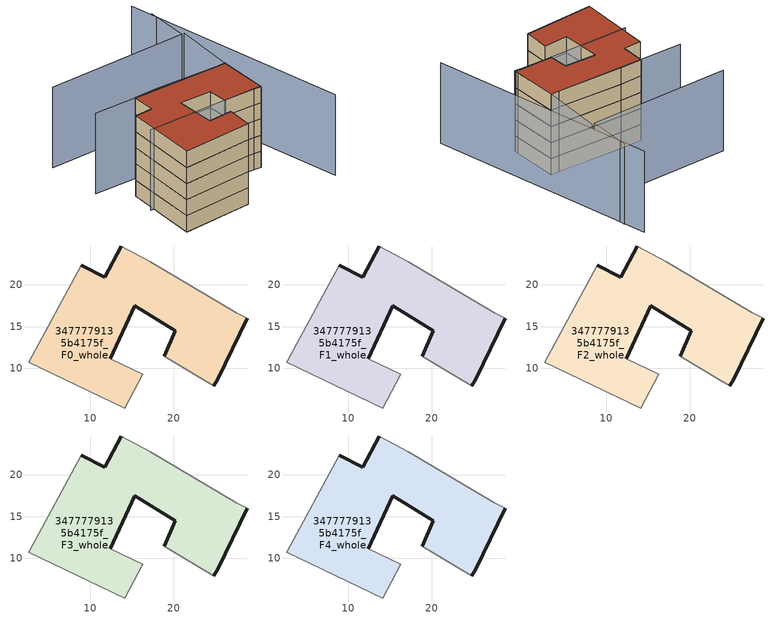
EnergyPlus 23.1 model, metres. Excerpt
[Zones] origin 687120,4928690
3477779135b4175f_F0_whole
 floor ground (EU_floor_Construction): 24.81,7.9 25.27,8.71 28.79,15.99 27.46,16.68 17.19,22.76 13.69,24.67 11.74,20.92 8.93,22.38 2.66,10.75 14.12,5.26 16.29,9.32 12.43,11.14 15.31,17.5 20.18,14.54 18.84,11.46 23.66,8.62 z0
 wall outside (EU_wall_Construction): 8.93,22.38 11.74,20.92 13.69,24.67 / 28.79,15.99 25.27,8.71 24.81,7.9 / 18.84,11.46 20.18,14.54 15.31,17.5 12.43,11.14 z0:3
 wall adiabatic (EU_wall_Construction): 13.69,24.67 17.19,22.76 27.46,16.68 28.79,15.99 / 24.81,7.9 23.66,8.62 18.84,11.46 / 12.43,11.14 16.29,9.32 14.12,5.26 2.66,10.75 8.93,22.38 z0:3
3477779135b4175f_F1_whole
 floor to 3477779135b4175f_F0_whole (EU_floor_Construction): 24.81,7.9 25.26,8.71 28.78,15.99 27.46,16.68 17.19,22.76 13.69,24.67 11.74,20.92 8.92,22.38 2.65,10.75 14.12,5.26 16.28,9.32 12.42,11.14 15.3,17.5 20.17,14.54 18.84,11.46 23.65,8.62 z3
 wall outside (EU_wall_Construction): 8.93,22.38 11.74,20.92 13.69,24.67 / 28.79,15.99 25.27,8.71 24.81,7.9 / 18.84,11.46 20.18,14.54 15.31,17.5 12.43,11.14 z3:6
 wall adiabatic (EU_wall_Construction): 13.69,24.67 17.19,22.76 27.46,16.68 28.79,15.99 / 24.81,7.9 23.66,8.62 18.84,11.46 / 12.43,11.14 16.29,9.32 14.12,5.26 2.66,10.75 8.93,22.38 z3:6
3477779135b4175f_F2_whole
 floor to 3477779135b4175f_F1_whole (EU_floor_Construction): 24.81,7.9 25.26,8.71 28.78,15.99 27.46,16.68 17.19,22.76 13.69,24.67 11.74,20.92 8.92,22.38 2.65,10.75 14.12,5.26 16.28,9.32 12.42,11.14 15.3,17.5 20.17,14.54 18.84,11.46 23.65,8.62 z6
 wall outside (EU_wall_Construction): 8.93,22.38 11.74,20.92 13.69,24.67 / 28.79,15.99 25.27,8.71 24.81,7.9 / 18.84,11.46 20.18,14.54 15.31,17.5 12.43,11.14 z6:9
 wall adiabatic (EU_wall_Construction): 13.69,24.67 17.19,22.76 27.46,16.68 28.79,15.99 / 24.81,7.9 23.66,8.62 18.84,11.46 / 12.43,11.14 16.29,9.32 14.12,5.26 2.66,10.75 8.93,22.38 z6:9
3477779135b4175f_F3_whole
 floor to 3477779135b4175f_F2_whole (EU_floor_Construction): 24.81,7.9 25.26,8.71 28.78,15.99 27.46,16.68 17.19,22.76 13.69,24.67 11.74,20.92 8.92,22.38 2.65,10.75 14.12,5.26 16.28,9.32 12.42,11.14 15.3,17.5 20.17,14.54 18.84,11.46 23.65,8.62 z9
 wall outside (EU_wall_Construction): 8.93,22.38 11.74,20.92 13.69,24.67 / 28.79,15.99 25.27,8.71 24.81,7.9 / 18.84,11.46 20.18,14.54 15.31,17.5 12.43,11.14 z9:12
 wall adiabatic (EU_wall_Construction): 13.69,24.67 17.19,22.76 27.46,16.68 28.79,15.99 / 24.81,7.9 23.66,8.62 18.84,11.46 / 12.43,11.14 16.29,9.32 14.12,5.26 2.66,10.75 8.93,22.38 z9:12
3477779135b4175f_F4_whole
 floor to 3477779135b4175f_F3_whole (EU_floor_Construction): 24.81,7.9 25.26,8.71 28.78,15.99 27.46,16.68 17.19,22.76 13.69,24.67 11.74,20.92 8.92,22.38 2.65,10.75 14.12,5.26 16.28,9.32 12.42,11.14 15.3,17.5 20.17,14.54 18.84,11.46 23.65,8.62 z12
 wall outside (EU_wall_Construction): 8.93,22.38 11.74,20.92 13.69,24.67 / 28.79,15.99 25.27,8.71 24.81,7.9 / 18.84,11.46 20.18,14.54 15.31,17.5 12.43,11.14 z12:15
 wall adiabatic (EU_wall_Construction): 13.69,24.67 17.19,22.76 27.46,16.68 28.79,15.99 / 24.81,7.9 23.66,8.62 18.84,11.46 / 12.43,11.14 16.29,9.32 14.12,5.26 2.66,10.75 8.93,22.38 z12:15
 roof outside (EU_roof_Construction): 27.46,16.68 28.79,15.99 25.27,8.71 24.81,7.9 23.66,8.62 18.84,11.46 20.18,14.54 15.31,17.5 12.43,11.14 16.29,9.32 14.12,5.26 2.66,10.75 8.93,22.38 11.74,20.92 13.69,24.67 17.19,22.76 z15
shading: 27.43,-3.68 38,36.2 / 37.26,32.4 33.65,25.64 / 33.65,25.64 11.16,37.65 / 6.16,18.54 24.91,8.08 / 34.13,25.37 28.76,15.94 / 28.76,15.94 6.95,28.36 z0:15
[Building]
EU S2 Campaign: North Axis=0; Terrain=City; Solar Distribution=FullExterior
[Site:Location]
Bologna: Latitude=44.5; Longitude=11.25; Time Zone=1; Elevation=37
[SizingPeriod:WeatherFileDays]
AnnualSizingPeriod: Begin Month=1; Begin Day of Month=1; End Month=12; End Day of Month=31; Day of Week for Start Day=Monday; Use Weather File Daylight Saving Period=No; Use Weather File Rain and Snow Indicators=No
[MATERIAL]
EU_InternalMass_Material: Roughness=MediumRough; Thickness=0.1; Conductivity=1; Density=1800; Specific Heat=900; Thermal Absorptance=0.9; Solar Absorptance=0.7; Visible Absorptance=0.7
[MATERIAL:NOMASS] Roughness=MediumRough; Thermal Absorptance=0.9; Solar Absorptance=0.7; Visible Absorptance=0.7
Name | Thermal Resistance
EU_wall_NoMass | 0.905828
EU_roof_NoMass | 0.37593
EU_floor_NoMass | 0.67114
[CONSTRUCTION]
EU_wall_Construction: EU_wall_NoMass
EU_roof_Construction: EU_roof_NoMass
EU_floor_Construction: EU_floor_NoMass
EU_InternalMass_Construction: EU_InternalMass_Material
[ZONE] Type=1; Multiplier=1; Ceiling Height=autocalculate; Floor Area=autocalculate; Part of Total Floor Area=Yes
Name | Volume
3477779135b4175f_F0_whole | 723.891
3477779135b4175f_F1_whole; 3477779135b4175f_F2_whole; 3477779135b4175f_F3_whole; 3477779135b4175f_F4_whole | 723.895
[INTERNALMASS] Construction=EU_InternalMass_Construction; Surface Area=241.298
Name | Zone or ZoneList
3477779135b4175f_F0_whole_EU_InternalMass | 3477779135b4175f_F0_whole
3477779135b4175f_F1_whole_EU_InternalMass | 3477779135b4175f_F1_whole
3477779135b4175f_F2_whole_EU_InternalMass | 3477779135b4175f_F2_whole
3477779135b4175f_F3_whole_EU_InternalMass | 3477779135b4175f_F3_whole
3477779135b4175f_F4_whole_EU_InternalMass | 3477779135b4175f_F4_whole
[OTHEREQUIPMENT] Fuel Type=Electricity; Design Level Calculation Method=Watts/Area; Power per Zone Floor Area=1; Fraction Latent=0; Fraction Radiant=0; Fraction Lost=0; Carbon Dioxide Generation Rate=0; EndUse Subcategory=EU_Step8_InternalGains
Name | Zone or ZoneList or Space or SpaceList | Schedule
EU_Step8_InternalGain_3477779135b4175f_F0_whole_f000 | 3477779135b4175f_F0_whole | EU_Step8_GainSchedule_3477779135b4175f_F0_whole_f000
EU_Step8_InternalGain_3477779135b4175f_F1_whole_f000 | 3477779135b4175f_F1_whole | EU_Step8_GainSchedule_3477779135b4175f_F1_whole_f000
EU_Step8_InternalGain_3477779135b4175f_F2_whole_f000 | 3477779135b4175f_F2_whole | EU_Step8_GainSchedule_3477779135b4175f_F2_whole_f000
EU_Step8_InternalGain_3477779135b4175f_F3_whole_f000 | 3477779135b4175f_F3_whole | EU_Step8_GainSchedule_3477779135b4175f_F3_whole_f000
EU_Step8_InternalGain_3477779135b4175f_F4_whole_f000 | 3477779135b4175f_F4_whole | EU_Step8_GainSchedule_3477779135b4175f_F4_whole_f000
[ZONEVENTILATION:DESIGNFLOWRATE] Schedule=EU_AlwaysOn; Design Flow Rate Calculation Method=AirChanges/Hour; Air Changes per Hour=0.73129; Ventilation Type=Natural; Fan Pressure Rise=0; Fan Total Efficiency=1; Constant Term Coefficient=1; Temperature Term Coefficient=0; Velocity Term Coefficient=0; Velocity Squared Term Coefficient=0; Minimum Indoor Temperature=-100; Maximum Indoor Temperature=100; Delta Temperature=-100; Minimum Outdoor Temperature=-100; Maximum Outdoor Temperature=100; Maximum Wind Speed=40
Name | Zone or ZoneList or Space or SpaceList
EU_ConstantAir_3477779135b4175f_F0_whole | 3477779135b4175f_F0_whole
EU_ConstantAir_3477779135b4175f_F1_whole | 3477779135b4175f_F1_whole
EU_ConstantAir_3477779135b4175f_F2_whole | 3477779135b4175f_F2_whole
EU_ConstantAir_3477779135b4175f_F3_whole | 3477779135b4175f_F3_whole
EU_ConstantAir_3477779135b4175f_F4_whole | 3477779135b4175f_F4_whole
[HVACTEMPLATE:THERMOSTAT] Constant Heating Setpoint=20; Constant Cooling Setpoint=50
EU_HeatOnly_3477779135b4175f_F0_whole; EU_HeatOnly_3477779135b4175f_F1_whole; EU_HeatOnly_3477779135b4175f_F2_whole; EU_HeatOnly_3477779135b4175f_F3_whole; EU_HeatOnly_3477779135b4175f_F4_whole
[HVACTEMPLATE:ZONE:IDEALLOADSAIRSYSTEM] System Availability Schedule=EU_AlwaysOn; Maximum Heating Supply Air Temperature=50; Minimum Cooling Supply Air Temperature=13; Maximum Heating Supply Air Humidity Ratio=0.0156; Minimum Cooling Supply Air Humidity Ratio=0.0077; Heating Limit=NoLimit; Cooling Limit=NoLimit; Heating Availability Schedule=EU_AlwaysOn; Cooling Availability Schedule=EU_CoolingOff; Dehumidification Control Type=ConstantSensibleHeatRatio; Cooling Sensible Heat Ratio=0.7; Dehumidification Setpoint=60; Humidification Control Type=None; Humidification Setpoint=30; Outdoor Air Method=None; Outdoor Air Flow Rate per Person=0.00944; Outdoor Air Flow Rate per Zone Floor Area=0; Outdoor Air Flow Rate per Zone=0; Demand Controlled Ventilation Type=None; Outdoor Air Economizer Type=NoEconomizer; Heat Recovery Type=None; Sensible Heat Recovery Effectiveness=0.7; Latent Heat Recovery Effectiveness=0.65
Name | Template Thermostat
3477779135b4175f_F0_whole | EU_HeatOnly_3477779135b4175f_F0_whole
3477779135b4175f_F1_whole | EU_HeatOnly_3477779135b4175f_F1_whole
3477779135b4175f_F2_whole | EU_HeatOnly_3477779135b4175f_F2_whole
3477779135b4175f_F3_whole | EU_HeatOnly_3477779135b4175f_F3_whole
3477779135b4175f_F4_whole | EU_HeatOnly_3477779135b4175f_F4_whole
[SIZING:ZONE] Zone Cooling Design Supply Air Temperature Input Method=SupplyAirTemperature; Zone Cooling Design Supply Air Temperature=13; Zone Heating Design Supply Air Temperature Input Method=SupplyAirTemperature; Zone Heating Design Supply Air Temperature=50; Zone Cooling Design Supply Air Humidity Ratio=0.008; Zone Heating Design Supply Air Humidity Ratio=0.008; Cooling Design Air Flow Method=DesignDay; Cooling Design Air Flow Rate=0; Cooling Minimum Air Flow per Zone Floor Area=0.000762; Cooling Minimum Air Flow=0; Cooling Minimum Air Flow Fraction=0.2; Heating Design Air Flow Method=DesignDay; Heating Design Air Flow Rate=0; Heating Maximum Air Flow per Zone Floor Area=0.002032; Heating Maximum Air Flow=0.141576; Heating Maximum Air Flow Fraction=0.3; Account for Dedicated Outdoor Air System=No; Dedicated Outdoor Air System Control Strategy=NeutralSupplyAir; Dedicated Outdoor Air Low Setpoint Temperature for Design=autosize; Dedicated Outdoor Air High Setpoint Temperature for Design=autosize; Zone Load Sizing Method=Sensible Load Only No Latent Load; Zone Latent Cooling Design Supply Air Humidity Ratio Input Method=HumidityRatioDifference; Zone Cooling Design Supply Air Humidity Ratio Difference=0.005; Zone Latent Heating Design Supply Air Humidity Ratio Input Method=HumidityRatioDifference; Zone Humidification Design Supply Air Humidity Ratio Difference=0.005
3477779135b4175f_F0_whole; 3477779135b4175f_F1_whole; 3477779135b4175f_F2_whole; 3477779135b4175f_F3_whole; 3477779135b4175f_F4_whole
[SCHEDULE:CONSTANT]
Name | Hourly Value
EU_AlwaysOn | 1
EU_CoolingOff | 0
[SCHEDULE:FILE] Column Number=1; Rows to Skip at Top=0; Number of Hours of Data=8760; Column Separator=Comma; Interpolate to Timestep=No; Minutes per Item=60; Adjust Schedule for Daylight Savings=Yes
Name | File
EU_Step8_GainSchedule_3477779135b4175f_F0_whole_f000 | ../../schedules/3477779135b4175f/3477779135b4175f_F0_whole_f000_gain.csv
EU_Step8_GainSchedule_3477779135b4175f_F1_whole_f000 | ../../schedules/3477779135b4175f/3477779135b4175f_F1_whole_f000_gain.csv
EU_Step8_GainSchedule_3477779135b4175f_F2_whole_f000 | ../../schedules/3477779135b4175f/3477779135b4175f_F2_whole_f000_gain.csv
EU_Step8_GainSchedule_3477779135b4175f_F3_whole_f000 | ../../schedules/3477779135b4175f/3477779135b4175f_F3_whole_f000_gain.csv
EU_Step8_GainSchedule_3477779135b4175f_F4_whole_f000 | ../../schedules/3477779135b4175f/3477779135b4175f_F4_whole_f000_gain.csv
